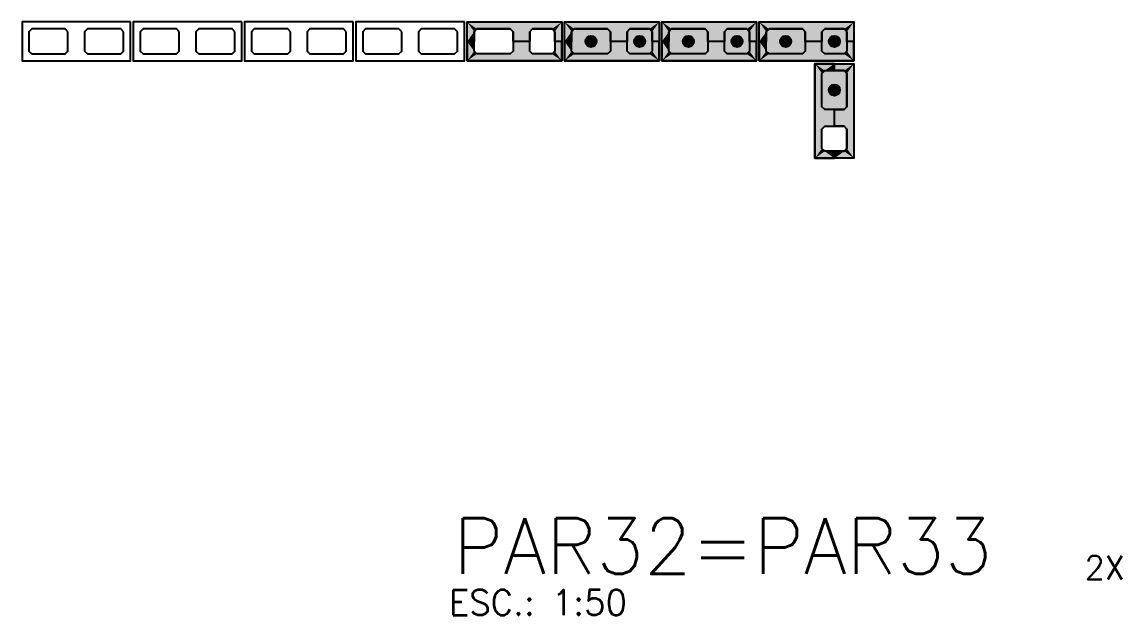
# Model space of a CAD drawing. Extents: x -1.9 to 86, y -1.5 to 61.
# Drawn here: x 22.59 to 30.5, y 35.48 to 39.75 of the extents above; entities that cross this region are included whole.
import ezdxf

# ---------------------------------------------------------------- set-up
doc = ezdxf.new("R2010")
doc.units = 0
doc.header["$MEASUREMENT"] = 0
for name, color, linetype in [('PENA_01', 1, 'CONTINUOUS'), ('PENA_02', 2, 'CONTINUOUS'), ('PENA_03', 3, 'CONTINUOUS'), ('PENA_06', 6, 'CONTINUOUS'), ('PENA_11', 252, 'CONTINUOUS'), ('PENA_21', 100, 'CONTINUOUS')]:
    doc.layers.add(name, color=color, linetype=linetype)
doc.styles.get("Standard").update_dxf_attribs({"font": 'ROMANS.SHX'})

msp = doc.modelspace()

# ---------------------------------------------------------------- linework, layer by layer
at = {"layer": 'PENA_01', "linetype": 'Continuous'}
for points in [[(22.919264, 39.679962), (22.899264, 39.699962), (22.659264, 39.699962), (22.639264, 39.679962), (22.639264, 39.539962), (22.659264, 39.519962), (22.899264, 39.519962), (22.919264, 39.539962), (22.919264, 39.679962)], [(23.319264, 39.679962), (23.299264, 39.699962), (23.059264, 39.699962), (23.039264, 39.679962), (23.039264, 39.539962), (23.059264, 39.519962), (23.299264, 39.519962), (23.319264, 39.539962), (23.319264, 39.679962)], [(23.719264, 39.679962), (23.699264, 39.699962), (23.459264, 39.699962), (23.439264, 39.679962), (23.439264, 39.539962), (23.459264, 39.519962), (23.699264, 39.519962), (23.719264, 39.539962), (23.719264, 39.679962)], [(24.119264, 39.679962), (24.099264, 39.699962), (23.859264, 39.699962), (23.839264, 39.679962), (23.839264, 39.539962), (23.859264, 39.519962), (24.099264, 39.519962), (24.119264, 39.539962), (24.119264, 39.679962)], [(24.519264, 39.679962), (24.499264, 39.699962), (24.259264, 39.699962), (24.239264, 39.679962), (24.239264, 39.539962), (24.259264, 39.519962), (24.499264, 39.519962), (24.519264, 39.539962), (24.519264, 39.679962)], [(24.919264, 39.679962), (24.899264, 39.699962), (24.659264, 39.699962), (24.639264, 39.679962), (24.639264, 39.539962), (24.659264, 39.519962), (24.899264, 39.519962), (24.919264, 39.539962), (24.919264, 39.679962)], [(25.319264, 39.679962), (25.299264, 39.699962), (25.059264, 39.699962), (25.039264, 39.679962), (25.039264, 39.539962), (25.059264, 39.519962), (25.299264, 39.519962), (25.319264, 39.539962), (25.319264, 39.679962)], [(25.719264, 39.679962), (25.699264, 39.699962), (25.459264, 39.699962), (25.439264, 39.679962), (25.439264, 39.539962), (25.459264, 39.519962), (25.699264, 39.519962), (25.719264, 39.539962), (25.719264, 39.679962)], [(26.099264, 39.519962), (25.859264, 39.519962), (25.839264, 39.539962), (25.839264, 39.679962), (25.859264, 39.699962), (26.099264, 39.699962), (26.119264, 39.679962), (26.119264, 39.539962), (26.099264, 39.519962)], [(26.399264, 39.519962), (26.259264, 39.519962), (26.239264, 39.539962), (26.239264, 39.679962), (26.259264, 39.699962), (26.399264, 39.699962), (26.419264, 39.679962), (26.419264, 39.539962), (26.399264, 39.519962)], [(26.799264, 39.519962), (26.559264, 39.519962), (26.539264, 39.539962), (26.539264, 39.679962), (26.559264, 39.699962), (26.799264, 39.699962), (26.819264, 39.679962), (26.819264, 39.539962), (26.799264, 39.519962)], [(27.099264, 39.519962), (26.959264, 39.519962), (26.939264, 39.539962), (26.939264, 39.679962), (26.959264, 39.699962), (27.099264, 39.699962), (27.119264, 39.679962), (27.119264, 39.539962), (27.099264, 39.519962)], [(27.499264, 39.519962), (27.259264, 39.519962), (27.239264, 39.539962), (27.239264, 39.679962), (27.259264, 39.699962), (27.499264, 39.699962), (27.519264, 39.679962), (27.519264, 39.539962), (27.499264, 39.519962)], [(27.799264, 39.519962), (27.659264, 39.519962), (27.639264, 39.539962), (27.639264, 39.679962), (27.659264, 39.699962), (27.799264, 39.699962), (27.819264, 39.679962), (27.819264, 39.539962), (27.799264, 39.519962)], [(28.199264, 39.519962), (27.959264, 39.519962), (27.939264, 39.539962), (27.939264, 39.679962), (27.959264, 39.699962), (28.199264, 39.699962), (28.219264, 39.679962), (28.219264, 39.539962), (28.199264, 39.519962)], [(28.499264, 39.519962), (28.359264, 39.519962), (28.339264, 39.539962), (28.339264, 39.679962), (28.359264, 39.699962), (28.499264, 39.699962), (28.519264, 39.679962), (28.519264, 39.539962), (28.499264, 39.519962)], [(28.339264, 39.139962), (28.339264, 39.379962), (28.359264, 39.399962), (28.499264, 39.399962), (28.519264, 39.379962), (28.519264, 39.139962), (28.499264, 39.119962), (28.359264, 39.119962), (28.339264, 39.139962)], [(28.339264, 38.839962), (28.339264, 38.979962), (28.359264, 38.999962), (28.499264, 38.999962), (28.519264, 38.979962), (28.519264, 38.839962), (28.499264, 38.819962), (28.359264, 38.819962), (28.339264, 38.839962)]]:
    msp.add_lwpolyline(points, dxfattribs=at)
at = {"layer": 'PENA_02', "linetype": 'Continuous'}
for points in [[(23.369264, 39.749962), (22.589264, 39.749962), (22.589264, 39.469962), (23.369264, 39.469962), (23.369264, 39.749962)], [(24.169264, 39.749962), (23.389264, 39.749962), (23.389264, 39.469962), (24.169264, 39.469962), (24.169264, 39.749962)], [(24.969264, 39.749962), (24.189264, 39.749962), (24.189264, 39.469962), (24.969264, 39.469962), (24.969264, 39.749962)], [(25.769264, 39.749962), (24.989264, 39.749962), (24.989264, 39.469962), (25.769264, 39.469962), (25.769264, 39.749962)], [(26.469264, 39.469962), (25.789264, 39.469962), (25.789264, 39.749962), (26.469264, 39.749962), (26.469264, 39.469962)], [(27.169264, 39.469962), (26.489264, 39.469962), (26.489264, 39.749962), (27.169264, 39.749962), (27.169264, 39.469962)], [(27.869264, 39.469962), (27.189264, 39.469962), (27.189264, 39.749962), (27.869264, 39.749962), (27.869264, 39.469962)], [(28.569264, 39.469962), (27.889264, 39.469962), (27.889264, 39.749962), (28.569264, 39.749962), (28.569264, 39.469962)], [(28.289264, 38.769962), (28.289264, 39.449962), (28.569264, 39.449962), (28.569264, 38.769962), (28.289264, 38.769962)]]:
    msp.add_lwpolyline(points, dxfattribs=at)
at = {"layer": 'PENA_03', "linetype": 'Continuous'}
for points in [[(26.819264, 39.539962), (26.799264, 39.519962), (26.559264, 39.519962), (26.539264, 39.539962), (26.539264, 39.679962), (26.559264, 39.699962), (26.799264, 39.699962), (26.819264, 39.679962), (26.819264, 39.539962)], [(27.119264, 39.539962), (27.099264, 39.519962), (26.959264, 39.519962), (26.939264, 39.539962), (26.939264, 39.679962), (26.959264, 39.699962), (27.099264, 39.699962), (27.119264, 39.679962), (27.119264, 39.539962)], [(27.519264, 39.539962), (27.499264, 39.519962), (27.259264, 39.519962), (27.239264, 39.539962), (27.239264, 39.679962), (27.259264, 39.699962), (27.499264, 39.699962), (27.519264, 39.679962), (27.519264, 39.539962)], [(27.819264, 39.539962), (27.799264, 39.519962), (27.659264, 39.519962), (27.639264, 39.539962), (27.639264, 39.679962), (27.659264, 39.699962), (27.799264, 39.699962), (27.819264, 39.679962), (27.819264, 39.539962)], [(28.219264, 39.539962), (28.199264, 39.519962), (27.959264, 39.519962), (27.939264, 39.539962), (27.939264, 39.679962), (27.959264, 39.699962), (28.199264, 39.699962), (28.219264, 39.679962), (28.219264, 39.539962)], [(28.519264, 39.539962), (28.499264, 39.519962), (28.359264, 39.519962), (28.339264, 39.539962), (28.339264, 39.679962), (28.359264, 39.699962), (28.499264, 39.699962), (28.519264, 39.679962), (28.519264, 39.539962)], [(28.359264, 39.119962), (28.339264, 39.139962), (28.339264, 39.379962), (28.359264, 39.399962), (28.499264, 39.399962), (28.519264, 39.379962), (28.519264, 39.139962), (28.499264, 39.119962), (28.359264, 39.119962)]]:
    msp.add_lwpolyline(points, dxfattribs=at)
for centre in [(26.679264, 39.609962), (27.029264, 39.609962), (27.379264, 39.609962), (27.729264, 39.609962), (28.079264, 39.609962), (28.429264, 39.609962), (28.429264, 39.259962)]:
    msp.add_circle(centre, 0.04, dxfattribs=at)
for points in [[(26.719264, 39.609962), (26.659264, 39.644603), (26.641676, 39.623643)], [(26.719264, 39.609962), (26.641676, 39.623643), (26.641676, 39.596281)], [(26.719264, 39.609962), (26.68621, 39.649354), (26.659264, 39.644603)], [(26.719264, 39.609962), (26.709905, 39.635673), (26.68621, 39.649354)], [(27.069264, 39.609962), (27.009264, 39.644603), (26.991676, 39.623643)], [(27.069264, 39.609962), (26.991676, 39.623643), (26.991676, 39.596281)], [(27.069264, 39.609962), (27.03621, 39.649354), (27.009264, 39.644603)], [(27.069264, 39.609962), (27.059905, 39.635673), (27.03621, 39.649354)], [(27.419264, 39.609962), (27.359264, 39.644603), (27.341676, 39.623643)], [(27.419264, 39.609962), (27.341676, 39.623643), (27.341676, 39.596281)], [(27.419264, 39.609962), (27.38621, 39.649354), (27.359264, 39.644603)], [(27.419264, 39.609962), (27.409905, 39.635673), (27.38621, 39.649354)], [(27.769264, 39.609962), (27.709264, 39.644603), (27.691676, 39.623643)], [(27.769264, 39.609962), (27.691676, 39.623643), (27.691676, 39.596281)], [(27.769264, 39.609962), (27.73621, 39.649354), (27.709264, 39.644603)], [(27.769264, 39.609962), (27.759905, 39.635673), (27.73621, 39.649354)], [(28.119264, 39.609962), (28.059264, 39.644603), (28.041676, 39.623643)], [(28.119264, 39.609962), (28.041676, 39.623643), (28.041676, 39.596281)], [(28.119264, 39.609962), (28.08621, 39.649354), (28.059264, 39.644603)], [(28.119264, 39.609962), (28.109905, 39.635673), (28.08621, 39.649354)], [(28.469264, 39.609962), (28.409264, 39.644603), (28.391676, 39.623643)], [(28.469264, 39.609962), (28.391676, 39.623643), (28.391676, 39.596281)], [(28.469264, 39.609962), (28.43621, 39.649354), (28.409264, 39.644603)], [(28.469264, 39.609962), (28.459905, 39.635673), (28.43621, 39.649354)], [(26.719264, 39.609962), (26.641676, 39.596281), (26.659264, 39.575321)], [(26.719264, 39.609962), (26.659264, 39.575321), (26.68621, 39.57057)], [(26.719264, 39.609962), (26.68621, 39.57057), (26.709905, 39.58425)], [(26.719264, 39.609962), (26.709905, 39.58425), (26.719264, 39.609962)], [(27.069264, 39.609962), (26.991676, 39.596281), (27.009264, 39.575321)], [(27.069264, 39.609962), (27.009264, 39.575321), (27.03621, 39.57057)], [(27.069264, 39.609962), (27.03621, 39.57057), (27.059905, 39.58425)], [(27.069264, 39.609962), (27.059905, 39.58425), (27.069264, 39.609962)], [(27.419264, 39.609962), (27.341676, 39.596281), (27.359264, 39.575321)], [(27.419264, 39.609962), (27.359264, 39.575321), (27.38621, 39.57057)], [(27.419264, 39.609962), (27.38621, 39.57057), (27.409905, 39.58425)], [(27.419264, 39.609962), (27.409905, 39.58425), (27.419264, 39.609962)], [(27.769264, 39.609962), (27.691676, 39.596281), (27.709264, 39.575321)], [(27.769264, 39.609962), (27.709264, 39.575321), (27.73621, 39.57057)], [(27.769264, 39.609962), (27.73621, 39.57057), (27.759905, 39.58425)], [(27.769264, 39.609962), (27.759905, 39.58425), (27.769264, 39.609962)], [(28.119264, 39.609962), (28.041676, 39.596281), (28.059264, 39.575321)], [(28.119264, 39.609962), (28.059264, 39.575321), (28.08621, 39.57057)], [(28.119264, 39.609962), (28.08621, 39.57057), (28.109905, 39.58425)], [(28.119264, 39.609962), (28.109905, 39.58425), (28.119264, 39.609962)], [(28.469264, 39.609962), (28.391676, 39.596281), (28.409264, 39.575321)], [(28.469264, 39.609962), (28.409264, 39.575321), (28.43621, 39.57057)], [(28.469264, 39.609962), (28.43621, 39.57057), (28.459905, 39.58425)], [(28.469264, 39.609962), (28.459905, 39.58425), (28.469264, 39.609962)], [(28.469264, 39.259962), (28.43621, 39.299354), (28.409264, 39.294603)], [(28.469264, 39.259962), (28.459905, 39.285673), (28.43621, 39.299354)], [(28.469264, 39.259962), (28.409264, 39.294603), (28.391676, 39.273643)], [(28.469264, 39.259962), (28.391676, 39.273643), (28.391676, 39.246281)], [(28.469264, 39.259962), (28.391676, 39.246281), (28.409264, 39.225321)], [(28.469264, 39.259962), (28.409264, 39.225321), (28.43621, 39.22057)], [(28.469264, 39.259962), (28.43621, 39.22057), (28.459905, 39.23425)], [(28.469264, 39.259962), (28.459905, 39.23425), (28.469264, 39.259962)]]:
    msp.add_solid(points, dxfattribs=at)
at = {"layer": 'PENA_11', "linetype": 'Continuous'}
for points in [[(26.819264, 39.539962), (26.539264, 39.679962), (26.559264, 39.699962)], [(26.819264, 39.539962), (26.559264, 39.699962), (26.799264, 39.699962)], [(26.819264, 39.539962), (26.799264, 39.699962), (26.819264, 39.679962)], [(27.119264, 39.539962), (26.939264, 39.679962), (26.959264, 39.699962)], [(27.119264, 39.539962), (26.959264, 39.699962), (27.099264, 39.699962)], [(27.119264, 39.539962), (27.099264, 39.699962), (27.119264, 39.679962)], [(27.519264, 39.539962), (27.239264, 39.679962), (27.259264, 39.699962)], [(27.519264, 39.539962), (27.259264, 39.699962), (27.499264, 39.699962)], [(27.519264, 39.539962), (27.499264, 39.699962), (27.519264, 39.679962)], [(27.819264, 39.539962), (27.639264, 39.679962), (27.659264, 39.699962)], [(27.819264, 39.539962), (27.659264, 39.699962), (27.799264, 39.699962)], [(27.819264, 39.539962), (27.799264, 39.699962), (27.819264, 39.679962)], [(28.219264, 39.539962), (27.939264, 39.679962), (27.959264, 39.699962)], [(28.219264, 39.539962), (27.959264, 39.699962), (28.199264, 39.699962)], [(28.219264, 39.539962), (28.199264, 39.699962), (28.219264, 39.679962)], [(28.519264, 39.539962), (28.339264, 39.679962), (28.359264, 39.699962)], [(28.519264, 39.539962), (28.359264, 39.699962), (28.499264, 39.699962)], [(28.519264, 39.539962), (28.499264, 39.699962), (28.519264, 39.679962)], [(26.819264, 39.539962), (26.539264, 39.539962), (26.539264, 39.679962)], [(26.819264, 39.539962), (26.819264, 39.679962), (26.819264, 39.539962)], [(27.119264, 39.539962), (26.939264, 39.539962), (26.939264, 39.679962)], [(27.119264, 39.539962), (27.119264, 39.679962), (27.119264, 39.539962)], [(27.519264, 39.539962), (27.239264, 39.539962), (27.239264, 39.679962)], [(27.519264, 39.539962), (27.519264, 39.679962), (27.519264, 39.539962)], [(27.819264, 39.539962), (27.639264, 39.539962), (27.639264, 39.679962)], [(27.819264, 39.539962), (27.819264, 39.679962), (27.819264, 39.539962)], [(28.219264, 39.539962), (27.939264, 39.539962), (27.939264, 39.679962)], [(28.219264, 39.539962), (28.219264, 39.679962), (28.219264, 39.539962)], [(28.519264, 39.539962), (28.339264, 39.539962), (28.339264, 39.679962)], [(28.519264, 39.539962), (28.519264, 39.679962), (28.519264, 39.539962)], [(26.819264, 39.539962), (26.559264, 39.519962), (26.539264, 39.539962)], [(26.819264, 39.539962), (26.799264, 39.519962), (26.559264, 39.519962)], [(27.119264, 39.539962), (26.959264, 39.519962), (26.939264, 39.539962)], [(27.119264, 39.539962), (27.099264, 39.519962), (26.959264, 39.519962)], [(27.519264, 39.539962), (27.259264, 39.519962), (27.239264, 39.539962)], [(27.519264, 39.539962), (27.499264, 39.519962), (27.259264, 39.519962)], [(27.819264, 39.539962), (27.659264, 39.519962), (27.639264, 39.539962)], [(27.819264, 39.539962), (27.799264, 39.519962), (27.659264, 39.519962)], [(28.219264, 39.539962), (27.959264, 39.519962), (27.939264, 39.539962)], [(28.219264, 39.539962), (28.199264, 39.519962), (27.959264, 39.519962)], [(28.519264, 39.539962), (28.359264, 39.519962), (28.339264, 39.539962)], [(28.519264, 39.539962), (28.499264, 39.519962), (28.359264, 39.519962)], [(28.359264, 39.119962), (28.339264, 39.379962), (28.359264, 39.399962)], [(28.359264, 39.119962), (28.339264, 39.139962), (28.339264, 39.379962)], [(28.359264, 39.119962), (28.359264, 39.399962), (28.499264, 39.399962)], [(28.359264, 39.119962), (28.499264, 39.399962), (28.519264, 39.379962)], [(28.359264, 39.119962), (28.519264, 39.379962), (28.519264, 39.139962)], [(28.359264, 39.119962), (28.519264, 39.139962), (28.499264, 39.119962)], [(28.359264, 39.119962), (28.499264, 39.119962), (28.359264, 39.119962)]]:
    msp.add_solid(points, dxfattribs=at)
at = {"layer": 'PENA_21', "linetype": 'Continuous'}
for points in [[(26.469264, 39.609962), (26.419264, 39.609962), (26.419264, 39.679962), (26.399264, 39.699962), (26.259264, 39.699962), (26.239264, 39.679962), (26.239264, 39.609962), (26.119264, 39.609962), (26.119264, 39.679962), (26.099264, 39.699962), (25.859264, 39.699962), (25.839264, 39.679962), (25.839264, 39.609962), (25.789264, 39.609962), (25.789264, 39.749962), (26.469264, 39.749962), (26.469264, 39.609962)], [(27.169264, 39.609962), (27.119264, 39.609962), (27.119264, 39.679962), (27.099264, 39.699962), (26.959264, 39.699962), (26.939264, 39.679962), (26.939264, 39.609962), (26.819264, 39.609962), (26.819264, 39.679962), (26.799264, 39.699962), (26.559264, 39.699962), (26.539264, 39.679962), (26.539264, 39.609962), (26.489264, 39.609962), (26.489264, 39.749962), (27.169264, 39.749962), (27.169264, 39.609962)], [(27.869264, 39.609962), (27.819264, 39.609962), (27.819264, 39.679962), (27.799264, 39.699962), (27.659264, 39.699962), (27.639264, 39.679962), (27.639264, 39.609962), (27.519264, 39.609962), (27.519264, 39.679962), (27.499264, 39.699962), (27.259264, 39.699962), (27.239264, 39.679962), (27.239264, 39.609962), (27.189264, 39.609962), (27.189264, 39.749962), (27.869264, 39.749962), (27.869264, 39.609962)], [(28.569264, 39.609962), (28.519264, 39.609962), (28.519264, 39.679962), (28.499264, 39.699962), (28.359264, 39.699962), (28.339264, 39.679962), (28.339264, 39.609962), (28.219264, 39.609962), (28.219264, 39.679962), (28.199264, 39.699962), (27.959264, 39.699962), (27.939264, 39.679962), (27.939264, 39.609962), (27.889264, 39.609962), (27.889264, 39.749962), (28.569264, 39.749962), (28.569264, 39.609962)], [(26.469264, 39.609962), (26.419264, 39.609962), (26.419264, 39.539962), (26.399264, 39.519962), (26.259264, 39.519962), (26.239264, 39.539962), (26.239264, 39.609962), (26.119264, 39.609962), (26.119264, 39.539962), (26.099264, 39.519962), (25.859264, 39.519962), (25.839264, 39.539962), (25.839264, 39.609962), (25.789264, 39.609962), (25.789264, 39.469962), (26.469264, 39.469962), (26.469264, 39.609962)], [(27.169264, 39.609962), (27.119264, 39.609962), (27.119264, 39.539962), (27.099264, 39.519962), (26.959264, 39.519962), (26.939264, 39.539962), (26.939264, 39.609962), (26.819264, 39.609962), (26.819264, 39.539962), (26.799264, 39.519962), (26.559264, 39.519962), (26.539264, 39.539962), (26.539264, 39.609962), (26.489264, 39.609962), (26.489264, 39.469962), (27.169264, 39.469962), (27.169264, 39.609962)], [(27.869264, 39.609962), (27.819264, 39.609962), (27.819264, 39.539962), (27.799264, 39.519962), (27.659264, 39.519962), (27.639264, 39.539962), (27.639264, 39.609962), (27.519264, 39.609962), (27.519264, 39.539962), (27.499264, 39.519962), (27.259264, 39.519962), (27.239264, 39.539962), (27.239264, 39.609962), (27.189264, 39.609962), (27.189264, 39.469962), (27.869264, 39.469962), (27.869264, 39.609962)], [(28.569264, 39.609962), (28.519264, 39.609962), (28.519264, 39.539962), (28.499264, 39.519962), (28.359264, 39.519962), (28.339264, 39.539962), (28.339264, 39.609962), (28.219264, 39.609962), (28.219264, 39.539962), (28.199264, 39.519962), (27.959264, 39.519962), (27.939264, 39.539962), (27.939264, 39.609962), (27.889264, 39.609962), (27.889264, 39.469962), (28.569264, 39.469962), (28.569264, 39.609962)], [(28.429264, 38.769962), (28.429264, 38.819962), (28.359264, 38.819962), (28.339264, 38.839962), (28.339264, 38.979962), (28.359264, 38.999962), (28.429264, 38.999962), (28.429264, 39.119962), (28.359264, 39.119962), (28.339264, 39.139962), (28.339264, 39.379962), (28.359264, 39.399962), (28.429264, 39.399962), (28.429264, 39.449962), (28.289264, 39.449962), (28.289264, 38.769962), (28.429264, 38.769962)], [(28.429264, 38.769962), (28.429264, 38.819962), (28.499264, 38.819962), (28.519264, 38.839962), (28.519264, 38.979962), (28.499264, 38.999962), (28.429264, 38.999962), (28.429264, 39.119962), (28.499264, 39.119962), (28.519264, 39.139962), (28.519264, 39.379962), (28.499264, 39.399962), (28.429264, 39.399962), (28.429264, 39.449962), (28.569264, 39.449962), (28.569264, 38.769962), (28.429264, 38.769962)]]:
    msp.add_lwpolyline(points, dxfattribs=at)
for points in [[(26.469264, 39.749962), (25.859264, 39.699962), (25.789264, 39.749962)], [(25.859264, 39.699962), (25.839264, 39.679962), (25.789264, 39.749962)], [(25.789264, 39.749962), (25.839264, 39.679962), (25.789264, 39.609962)], [(26.099264, 39.699962), (25.859264, 39.699962), (26.469264, 39.749962)], [(26.119264, 39.679962), (26.099264, 39.699962), (26.469264, 39.749962)], [(26.469264, 39.749962), (26.259264, 39.699962), (26.119264, 39.679962)], [(26.119264, 39.609962), (26.119264, 39.679962), (26.259264, 39.699962)], [(26.119264, 39.609962), (26.259264, 39.699962), (26.239264, 39.679962)], [(26.469264, 39.749962), (26.399264, 39.699962), (26.259264, 39.699962)], [(26.469264, 39.749962), (26.419264, 39.679962), (26.399264, 39.699962)], [(26.469264, 39.749962), (26.469264, 39.609962), (26.419264, 39.609962)], [(26.469264, 39.749962), (26.419264, 39.609962), (26.419264, 39.679962)], [(27.169264, 39.749962), (26.559264, 39.699962), (26.489264, 39.749962)], [(26.559264, 39.699962), (26.539264, 39.679962), (26.489264, 39.749962)], [(26.489264, 39.749962), (26.539264, 39.679962), (26.489264, 39.609962)], [(26.799264, 39.699962), (26.559264, 39.699962), (27.169264, 39.749962)], [(26.819264, 39.679962), (26.799264, 39.699962), (27.169264, 39.749962)], [(27.169264, 39.749962), (26.959264, 39.699962), (26.819264, 39.679962)], [(26.819264, 39.609962), (26.819264, 39.679962), (26.959264, 39.699962)], [(26.819264, 39.609962), (26.959264, 39.699962), (26.939264, 39.679962)], [(27.169264, 39.749962), (27.099264, 39.699962), (26.959264, 39.699962)], [(27.169264, 39.749962), (27.119264, 39.679962), (27.099264, 39.699962)], [(27.169264, 39.749962), (27.169264, 39.609962), (27.119264, 39.609962)], [(27.169264, 39.749962), (27.119264, 39.609962), (27.119264, 39.679962)], [(27.869264, 39.749962), (27.259264, 39.699962), (27.189264, 39.749962)], [(27.259264, 39.699962), (27.239264, 39.679962), (27.189264, 39.749962)], [(27.189264, 39.749962), (27.239264, 39.679962), (27.189264, 39.609962)], [(27.499264, 39.699962), (27.259264, 39.699962), (27.869264, 39.749962)], [(27.519264, 39.679962), (27.499264, 39.699962), (27.869264, 39.749962)], [(27.869264, 39.749962), (27.659264, 39.699962), (27.519264, 39.679962)], [(27.519264, 39.609962), (27.519264, 39.679962), (27.659264, 39.699962)], [(27.519264, 39.609962), (27.659264, 39.699962), (27.639264, 39.679962)], [(27.869264, 39.749962), (27.799264, 39.699962), (27.659264, 39.699962)], [(27.869264, 39.749962), (27.819264, 39.679962), (27.799264, 39.699962)], [(27.869264, 39.749962), (27.869264, 39.609962), (27.819264, 39.609962)], [(27.869264, 39.749962), (27.819264, 39.609962), (27.819264, 39.679962)], [(28.569264, 39.749962), (27.959264, 39.699962), (27.889264, 39.749962)], [(27.959264, 39.699962), (27.939264, 39.679962), (27.889264, 39.749962)], [(27.889264, 39.749962), (27.939264, 39.679962), (27.889264, 39.609962)], [(28.199264, 39.699962), (27.959264, 39.699962), (28.569264, 39.749962)], [(28.219264, 39.679962), (28.199264, 39.699962), (28.569264, 39.749962)], [(28.569264, 39.749962), (28.359264, 39.699962), (28.219264, 39.679962)], [(28.219264, 39.609962), (28.219264, 39.679962), (28.359264, 39.699962)], [(28.219264, 39.609962), (28.359264, 39.699962), (28.339264, 39.679962)], [(28.569264, 39.749962), (28.499264, 39.699962), (28.359264, 39.699962)], [(28.569264, 39.749962), (28.519264, 39.679962), (28.499264, 39.699962)], [(28.569264, 39.749962), (28.569264, 39.609962), (28.519264, 39.609962)], [(28.569264, 39.749962), (28.519264, 39.609962), (28.519264, 39.679962)], [(25.839264, 39.679962), (25.839264, 39.609962), (25.789264, 39.609962)], [(26.119264, 39.609962), (26.239264, 39.679962), (26.239264, 39.609962)], [(26.539264, 39.679962), (26.539264, 39.609962), (26.489264, 39.609962)], [(26.819264, 39.609962), (26.939264, 39.679962), (26.939264, 39.609962)], [(27.239264, 39.679962), (27.239264, 39.609962), (27.189264, 39.609962)], [(27.519264, 39.609962), (27.639264, 39.679962), (27.639264, 39.609962)], [(27.939264, 39.679962), (27.939264, 39.609962), (27.889264, 39.609962)], [(28.219264, 39.609962), (28.339264, 39.679962), (28.339264, 39.609962)], [(25.789264, 39.469962), (25.839264, 39.539962), (25.789264, 39.609962)], [(25.839264, 39.539962), (25.839264, 39.609962), (25.789264, 39.609962)], [(25.859264, 39.519962), (25.839264, 39.539962), (25.789264, 39.469962)], [(26.119264, 39.539962), (26.099264, 39.519962), (26.469264, 39.469962)], [(26.119264, 39.609962), (26.119264, 39.539962), (26.259264, 39.519962)], [(26.119264, 39.609962), (26.259264, 39.519962), (26.239264, 39.539962)], [(26.119264, 39.609962), (26.239264, 39.539962), (26.239264, 39.609962)], [(26.469264, 39.469962), (26.259264, 39.519962), (26.119264, 39.539962)], [(26.469264, 39.469962), (26.419264, 39.539962), (26.399264, 39.519962)], [(26.469264, 39.469962), (26.469264, 39.609962), (26.419264, 39.609962)], [(26.469264, 39.469962), (26.419264, 39.609962), (26.419264, 39.539962)], [(26.489264, 39.469962), (26.539264, 39.539962), (26.489264, 39.609962)], [(26.539264, 39.539962), (26.539264, 39.609962), (26.489264, 39.609962)], [(26.559264, 39.519962), (26.539264, 39.539962), (26.489264, 39.469962)], [(26.819264, 39.539962), (26.799264, 39.519962), (27.169264, 39.469962)], [(26.819264, 39.609962), (26.819264, 39.539962), (26.959264, 39.519962)], [(26.819264, 39.609962), (26.959264, 39.519962), (26.939264, 39.539962)], [(26.819264, 39.609962), (26.939264, 39.539962), (26.939264, 39.609962)], [(27.169264, 39.469962), (26.959264, 39.519962), (26.819264, 39.539962)], [(27.169264, 39.469962), (27.119264, 39.539962), (27.099264, 39.519962)], [(27.169264, 39.469962), (27.169264, 39.609962), (27.119264, 39.609962)], [(27.169264, 39.469962), (27.119264, 39.609962), (27.119264, 39.539962)], [(27.189264, 39.469962), (27.239264, 39.539962), (27.189264, 39.609962)], [(27.239264, 39.539962), (27.239264, 39.609962), (27.189264, 39.609962)], [(27.259264, 39.519962), (27.239264, 39.539962), (27.189264, 39.469962)], [(27.519264, 39.539962), (27.499264, 39.519962), (27.869264, 39.469962)], [(27.519264, 39.609962), (27.519264, 39.539962), (27.659264, 39.519962)], [(27.519264, 39.609962), (27.659264, 39.519962), (27.639264, 39.539962)], [(27.519264, 39.609962), (27.639264, 39.539962), (27.639264, 39.609962)], [(27.869264, 39.469962), (27.659264, 39.519962), (27.519264, 39.539962)], [(27.869264, 39.469962), (27.819264, 39.539962), (27.799264, 39.519962)], [(27.869264, 39.469962), (27.869264, 39.609962), (27.819264, 39.609962)], [(27.869264, 39.469962), (27.819264, 39.609962), (27.819264, 39.539962)], [(27.889264, 39.469962), (27.939264, 39.539962), (27.889264, 39.609962)], [(27.939264, 39.539962), (27.939264, 39.609962), (27.889264, 39.609962)], [(27.959264, 39.519962), (27.939264, 39.539962), (27.889264, 39.469962)], [(28.219264, 39.539962), (28.199264, 39.519962), (28.569264, 39.469962)], [(28.219264, 39.609962), (28.219264, 39.539962), (28.359264, 39.519962)], [(28.219264, 39.609962), (28.359264, 39.519962), (28.339264, 39.539962)], [(28.219264, 39.609962), (28.339264, 39.539962), (28.339264, 39.609962)], [(28.569264, 39.469962), (28.359264, 39.519962), (28.219264, 39.539962)], [(28.569264, 39.469962), (28.519264, 39.539962), (28.499264, 39.519962)], [(28.569264, 39.469962), (28.569264, 39.609962), (28.519264, 39.609962)], [(28.569264, 39.469962), (28.519264, 39.609962), (28.519264, 39.539962)], [(26.469264, 39.469962), (25.859264, 39.519962), (25.789264, 39.469962)], [(26.099264, 39.519962), (25.859264, 39.519962), (26.469264, 39.469962)], [(26.469264, 39.469962), (26.399264, 39.519962), (26.259264, 39.519962)], [(27.169264, 39.469962), (26.559264, 39.519962), (26.489264, 39.469962)], [(26.799264, 39.519962), (26.559264, 39.519962), (27.169264, 39.469962)], [(27.169264, 39.469962), (27.099264, 39.519962), (26.959264, 39.519962)], [(27.869264, 39.469962), (27.259264, 39.519962), (27.189264, 39.469962)], [(27.499264, 39.519962), (27.259264, 39.519962), (27.869264, 39.469962)], [(27.869264, 39.469962), (27.799264, 39.519962), (27.659264, 39.519962)], [(28.569264, 39.469962), (27.959264, 39.519962), (27.889264, 39.469962)], [(28.199264, 39.519962), (27.959264, 39.519962), (28.569264, 39.469962)], [(28.569264, 39.469962), (28.499264, 39.519962), (28.359264, 39.519962)], [(28.429264, 39.449962), (28.289264, 39.449962), (28.359264, 39.399962)], [(28.359264, 39.399962), (28.289264, 39.449962), (28.339264, 39.379962)], [(28.289264, 39.449962), (28.339264, 38.839962), (28.339264, 39.379962)], [(28.289264, 38.769962), (28.339264, 38.839962), (28.289264, 39.449962)], [(28.339264, 39.379962), (28.339264, 38.839962), (28.339264, 38.979962)], [(28.339264, 39.379962), (28.339264, 39.139962), (28.339264, 38.979962)], [(28.429264, 39.399962), (28.429264, 39.449962), (28.359264, 39.399962)], [(28.499264, 39.399962), (28.429264, 39.399962), (28.569264, 39.449962)], [(28.429264, 39.399962), (28.429264, 39.449962), (28.569264, 39.449962)], [(28.519264, 39.379962), (28.499264, 39.399962), (28.569264, 39.449962)], [(28.519264, 39.139962), (28.569264, 39.449962), (28.519264, 38.979962)], [(28.519264, 38.979962), (28.569264, 39.449962), (28.519264, 38.839962)], [(28.569264, 39.449962), (28.569264, 38.769962), (28.519264, 38.839962)], [(28.519264, 39.139962), (28.519264, 39.379962), (28.569264, 39.449962)], [(28.359264, 38.999962), (28.339264, 39.139962), (28.339264, 38.979962)], [(28.359264, 38.999962), (28.359264, 39.119962), (28.339264, 39.139962)], [(28.429264, 38.999962), (28.359264, 39.119962), (28.359264, 38.999962)], [(28.429264, 38.999962), (28.429264, 39.119962), (28.359264, 39.119962)], [(28.429264, 38.999962), (28.499264, 39.119962), (28.499264, 38.999962)], [(28.429264, 38.999962), (28.429264, 39.119962), (28.499264, 39.119962)], [(28.499264, 39.119962), (28.519264, 39.139962), (28.499264, 38.999962)], [(28.499264, 38.999962), (28.519264, 39.139962), (28.519264, 38.979962)], [(28.359264, 38.819962), (28.339264, 38.839962), (28.289264, 38.769962)], [(28.519264, 38.839962), (28.569264, 38.769962), (28.499264, 38.819962)], [(28.359264, 38.819962), (28.289264, 38.769962), (28.429264, 38.769962)], [(28.359264, 38.819962), (28.429264, 38.769962), (28.429264, 38.819962)], [(28.569264, 38.769962), (28.429264, 38.769962), (28.499264, 38.819962)], [(28.499264, 38.819962), (28.429264, 38.769962), (28.429264, 38.819962)]]:
    msp.add_solid(points, dxfattribs=at)

# ---------------------------------------------------------------- texts
at = {"layer": 'PENA_02', "linetype": 'Continuous'}
msp.add_text('2X', height=0.17, dxfattribs=at).set_placement((30.226994, 35.740093))
at = {"layer": 'PENA_03', "linetype": 'Continuous'}
msp.add_text('ESC.: 1:50', height=0.18, dxfattribs=at).set_placement((25.657507, 35.484648))
at = {"layer": 'PENA_06', "linetype": 'Continuous'}
msp.add_text('PAR32=PAR33', height=0.4, dxfattribs=at).set_placement((25.689404, 35.780551))

doc.saveas('drawing.dxf')
